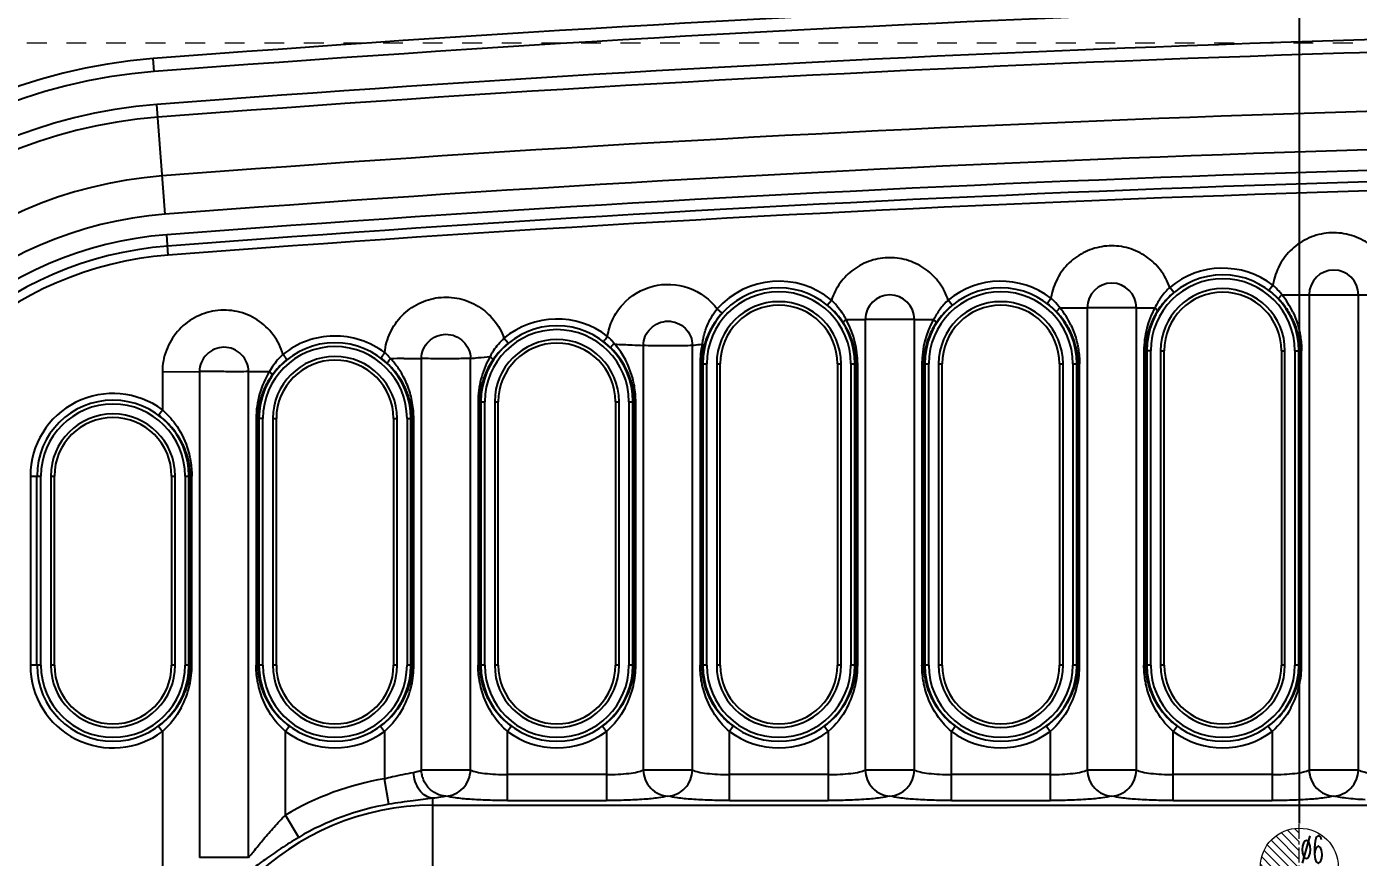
# Model space of a CAD drawing. Header units: millimetres. Extents: x 699 to 6116, y -3115 to -1923.
# Drawn here: x 881.8 to 984.4, y -2330.8 to -2266.8 of the extents above; entities that cross this region are included whole.
import ezdxf
from ezdxf.enums import TextEntityAlignment as Align

# ---------------------------------------------------------------- set-up
doc = ezdxf.new("R2010")
doc.units = ezdxf.units.MM
doc.header["$LTSCALE"] = 16.335
doc.header["$PDMODE"] = 3
doc.header["$PDSIZE"] = 0.3125
doc.linetypes.add('CENTER', pattern=[0.6, 0.375, -0.075, 0.075, -0.075])
doc.linetypes.add('HIDDEN', pattern=[0.2, 0.1, -0.1])
doc.layers.get('0').update_dxf_attribs({"linetype": 'CONTINUOUS'})
doc.layers.get('Defpoints').update_dxf_attribs({"linetype": 'CONTINUOUS'})
doc.layers.add('cool', color=153, linetype='HIDDEN', lineweight=9)
doc.layers.add('epin', color=13, linetype='CONTINUOUS', lineweight=9)
doc.styles.get("Standard").update_dxf_attribs({"font": 'txt', "width": 0.8})
doc.styles.add('TXT05', font='txt.shx', dxfattribs={"width": 0.5, "bigfont": 'gbcbig.shx'})
doc.dimstyles.get("Standard").update_dxf_attribs({"dimtxt": 0.15625, "dimasz": 0.1875, "dimexe": 0.125, "dimexo": 0.0625, "dimtad": 0, "dimtih": 1, "dimtoh": 1, "dimdsep": 46, "dimtxsty": 'Standard', "dimcen": 0.09, "dimadec": 0, "dimazin": 0, "dimtp": 0.01, "dimtm": 0.01, "dimtfac": 1, "dimtofl": 0, "dimtmove": 0, "dimatfit": 3, "dimfxl": 0, "dimtolj": 1, "dimarcsym": 0})

# ---------------------------------------------------------------- blocks, each defined once
blk = doc.blocks.new('epin_ejp_6')
at = {"layer": 'epin'}
h = blk.add_hatch(dxfattribs=at)
h.set_pattern_fill('_ANSI31', color=123, scale=0.15, angle=90, style=0)
h.set_pattern_definition([(135, (-2387.40246, 110.88073), (-0.3367596, -0.3367596), [])])
h.paths.add_polyline_path([(0, 3, 0.4142136), (-3, 0), (0, 0)])
h.paths.add_polyline_path([(3, 0), (0, 0), (0, -3, 0.4142136)])
at = {"layer": 'epin', "color": 1, "linetype": 'CENTER', "ltscale": 0.186593}
for p, q in [((0, -3.3), (0, 3.3)), ((-3.3, 0), (3.3, 0))]:
    blk.add_line(p, q, dxfattribs=at)
at = {"layer": 'epin'}
blk.add_circle((0, 0), 3, dxfattribs=at)
at = {"layer": 'epin', "color": 6, "style": 'TXT05', "width": 0.5}
blk.add_text('%%c6', height=2.1, dxfattribs=at).set_placement((0.995, 1.35), align=Align.MIDDLE)
blk = doc.blocks.new('*D754')
at = {"color": 4, "lineweight": -2}
blk.add_line((979.85, -2328.18), (979.85, -2174.81), dxfattribs=at)
at = {"layer": 'Defpoints', "color": 0}
for p in [(979.85, -2174.81), (979.85, -2328.24), (1045.85, -2423.04)]:
    blk.add_point(p, dxfattribs=at)
at = {"color": 6, "insert": (979.85, -2160.14), "char_height": 10, "attachment_point": 5, "rotation": 90}
blk.add_mtext('\\A1;66.00', dxfattribs=at)
blk = doc.blocks.new('*D755')
at = {"color": 4, "lineweight": -2}
blk.add_line((976.48, -2331.54), (755.48, -2331.54), dxfattribs=at)
at = {"layer": 'Defpoints', "color": 0}
for p in [(755.48, -2331.54), (976.55, -2331.54), (1045.85, -2423.04)]:
    blk.add_point(p, dxfattribs=at)
at = {"color": 6, "insert": (741.48, -2331.54), "char_height": 10, "attachment_point": 5}
blk.add_mtext('\\A1;91.50', dxfattribs=at)

msp = doc.modelspace()

# ---------------------------------------------------------------- linework, layer by layer
at = {"color": 7, "linetype": 'Continuous'}
for p, q in [((891.657, -2270.254), (891.58, -2269.253)), ((892.502, -2281.245), (891.852, -2272.789)), ((892.744, -2284.395), (892.624, -2282.824)), ((970.193, -2287.264), (969.872, -2286.879)), ((977.51, -2287.101), (977.815, -2286.703)), ((943.495, -2288.243), (943.815, -2287.856)), ((953.124, -2288.25), (952.805, -2287.863)), ((960.417, -2288.107), (960.722, -2287.708)), ((978.511, -2287.439), (986.121, -2287.439)), ((980.605, -2287.439), (980.605, -2324.067)), ((984.396, -2324.067), (984.396, -2287.439)), ((935.389, -2288.868), (935.015, -2288.534)), ((961.417, -2288.445), (963.512, -2288.445)), ((963.512, -2288.445), (963.512, -2324.067)), ((967.303, -2324.067), (967.303, -2288.445)), ((967.303, -2288.445), (968.725, -2288.445)), ((944.94, -2289.35), (946.418, -2289.35)), ((946.418, -2289.35), (946.418, -2324.067)), ((950.209, -2324.067), (950.209, -2289.35)), ((950.209, -2289.35), (951.687, -2289.35)), ((918.914, -2291.184), (918.593, -2290.799)), ((929.324, -2291.355), (929.324, -2324.067)), ((933.116, -2324.067), (933.116, -2291.353)), ((967.883, -2291.763), (967.883, -2315.995)), ((968.403, -2291.763), (967.883, -2291.763)), ((968.007, -2315.995), (968.007, -2291.763)), ((968.102, -2291.763), (968.102, -2315.995)), ((968.403, -2315.995), (968.403, -2291.763)), ((969.164, -2291.763), (969.164, -2315.995)), ((969.164, -2291.763), (969.44, -2291.763)), ((969.44, -2315.995), (969.44, -2291.763)), ((978.468, -2291.763), (978.468, -2315.995)), ((978.468, -2291.763), (978.743, -2291.763)), ((978.743, -2315.995), (978.743, -2291.763)), ((979.504, -2291.763), (979.504, -2315.995)), ((979.504, -2291.763), (979.805, -2291.763)), ((979.805, -2315.995), (979.805, -2291.763)), ((979.901, -2291.763), (979.901, -2315.995)), ((979.901, -2291.763), (980.025, -2291.763)), ((980.025, -2315.995), (980.025, -2291.763)), ((910.881, -2292.366), (912.231, -2292.363)), ((912.231, -2292.363), (912.231, -2324.067)), ((916.023, -2324.067), (916.023, -2292.36)), ((933.696, -2292.768), (933.696, -2315.995)), ((933.696, -2292.768), (934.216, -2292.768)), ((933.82, -2315.995), (933.82, -2292.768)), ((933.915, -2292.768), (933.915, -2315.995)), ((934.216, -2315.995), (934.216, -2292.768)), ((934.977, -2292.768), (934.977, -2315.995)), ((934.977, -2292.768), (935.253, -2292.768)), ((935.253, -2315.995), (935.253, -2292.768)), ((944.281, -2292.768), (944.281, -2315.995)), ((944.281, -2292.768), (944.556, -2292.768)), ((944.556, -2315.995), (944.556, -2292.768)), ((945.317, -2292.768), (945.317, -2315.995)), ((945.317, -2292.768), (945.838, -2292.768)), ((945.618, -2315.995), (945.618, -2292.768)), ((945.714, -2292.768), (945.714, -2315.995)), ((945.838, -2315.995), (945.838, -2292.768)), ((950.789, -2292.768), (950.789, -2315.995)), ((950.789, -2292.768), (951.31, -2292.768)), ((950.913, -2315.995), (950.913, -2292.768)), ((951.009, -2292.768), (951.009, -2315.995)), ((951.31, -2315.995), (951.31, -2292.768)), ((952.071, -2292.768), (952.071, -2315.995)), ((952.071, -2292.768), (952.347, -2292.768)), ((952.347, -2315.995), (952.347, -2292.768)), ((961.374, -2292.768), (961.374, -2315.995)), ((961.374, -2292.768), (961.65, -2292.768)), ((961.65, -2315.995), (961.65, -2292.768)), ((962.411, -2292.768), (962.411, -2315.995)), ((962.411, -2292.768), (962.712, -2292.768)), ((962.712, -2315.995), (962.712, -2292.768)), ((962.807, -2292.768), (962.807, -2315.995)), ((962.807, -2292.768), (962.932, -2292.768)), ((962.932, -2315.995), (962.932, -2292.768)), ((892.296, -2293.374), (895.137, -2293.367)), ((892.296, -2293.375), (892.296, -2296.317)), ((895.137, -2293.367), (895.137, -2330.796)), ((898.929, -2330.796), (898.929, -2293.361)), ((898.929, -2293.361), (900.53, -2293.364)), ((891.996, -2296.718), (892.296, -2296.317)), ((916.602, -2295.684), (916.602, -2315.995)), ((916.602, -2295.684), (916.726, -2295.684)), ((916.726, -2315.995), (916.726, -2295.684)), ((916.822, -2295.684), (916.822, -2315.995)), ((916.822, -2295.684), (917.123, -2295.684)), ((917.123, -2315.995), (917.123, -2295.684)), ((917.884, -2295.684), (917.884, -2315.995)), ((917.884, -2295.684), (918.16, -2295.684)), ((918.16, -2315.995), (918.16, -2295.684)), ((927.187, -2295.684), (927.187, -2315.995)), ((927.187, -2295.684), (927.463, -2295.684)), ((927.463, -2315.995), (927.463, -2295.684)), ((928.224, -2295.684), (928.224, -2315.995)), ((928.224, -2295.684), (928.745, -2295.684)), ((928.525, -2315.995), (928.525, -2295.684)), ((928.62, -2295.684), (928.62, -2315.995)), ((928.745, -2315.995), (928.745, -2295.684)), ((899.509, -2296.991), (899.509, -2315.995)), ((900.029, -2296.991), (899.509, -2296.991)), ((899.633, -2315.995), (899.633, -2296.991)), ((899.728, -2296.991), (899.728, -2315.995)), ((900.029, -2315.995), (900.029, -2296.991)), ((900.79, -2296.991), (900.79, -2315.995)), ((900.79, -2296.991), (901.066, -2296.991)), ((901.066, -2315.995), (901.066, -2296.991)), ((910.094, -2296.991), (910.094, -2315.995)), ((910.094, -2296.991), (910.369, -2296.991)), ((910.369, -2315.995), (910.369, -2296.991)), ((911.13, -2296.991), (911.13, -2315.995)), ((911.13, -2296.991), (911.431, -2296.991)), ((911.431, -2315.995), (911.431, -2296.991)), ((911.527, -2296.991), (911.527, -2315.995)), ((911.527, -2296.991), (911.651, -2296.991)), ((911.651, -2315.995), (911.651, -2296.991)), ((882.121, -2301.416), (882.121, -2315.995)), ((882.121, -2301.416), (882.936, -2301.416)), ((882.623, -2315.995), (882.623, -2301.416)), ((882.936, -2315.995), (882.936, -2301.416)), ((883.697, -2301.416), (883.697, -2315.995)), ((883.697, -2301.416), (883.973, -2301.416)), ((883.973, -2315.995), (883.973, -2301.416)), ((893, -2301.416), (893, -2315.995)), ((893, -2301.416), (893.276, -2301.416)), ((893.276, -2315.995), (893.276, -2301.416)), ((894.037, -2301.416), (894.037, -2315.995)), ((894.037, -2301.416), (894.338, -2301.416)), ((894.338, -2315.995), (894.338, -2301.416)), ((894.433, -2301.416), (894.433, -2315.995)), ((894.433, -2301.416), (894.558, -2301.416)), ((894.558, -2315.995), (894.558, -2301.416)), ((882.936, -2315.995), (882.121, -2315.995)), ((883.973, -2315.995), (883.697, -2315.995)), ((893.276, -2315.995), (893, -2315.995)), ((894.338, -2315.995), (894.037, -2315.995)), ((894.433, -2315.995), (894.558, -2315.995)), ((899.633, -2315.995), (899.509, -2315.995)), ((900.029, -2315.995), (899.728, -2315.995)), ((901.066, -2315.995), (900.79, -2315.995)), ((910.369, -2315.995), (910.094, -2315.995)), ((911.431, -2315.995), (911.13, -2315.995)), ((911.527, -2315.995), (911.651, -2315.995)), ((916.726, -2315.995), (916.602, -2315.995)), ((917.123, -2315.995), (916.822, -2315.995)), ((918.16, -2315.995), (917.884, -2315.995)), ((927.463, -2315.995), (927.187, -2315.995)), ((928.525, -2315.995), (928.224, -2315.995)), ((928.62, -2315.995), (928.745, -2315.995)), ((933.82, -2315.995), (933.696, -2315.995)), ((934.216, -2315.995), (933.915, -2315.995)), ((935.253, -2315.995), (934.977, -2315.995)), ((944.556, -2315.995), (944.281, -2315.995)), ((945.618, -2315.995), (945.317, -2315.995)), ((945.714, -2315.995), (945.838, -2315.995)), ((950.913, -2315.995), (950.789, -2315.995)), ((951.31, -2315.995), (951.009, -2315.995)), ((952.347, -2315.995), (952.071, -2315.995)), ((961.65, -2315.995), (961.374, -2315.995)), ((962.712, -2315.995), (962.411, -2315.995)), ((962.807, -2315.995), (962.932, -2315.995)), ((968.007, -2315.995), (967.883, -2315.995)), ((968.403, -2315.995), (968.102, -2315.995)), ((969.44, -2315.995), (969.164, -2315.995)), ((978.743, -2315.995), (978.468, -2315.995)), ((979.805, -2315.995), (979.504, -2315.995)), ((979.901, -2315.995), (980.025, -2315.995)), ((891.995, -2320.693), (892.296, -2321.095)), ((902.071, -2320.693), (901.771, -2321.095)), ((909.089, -2320.693), (909.389, -2321.095)), ((919.164, -2320.693), (918.864, -2321.095)), ((926.182, -2320.693), (926.483, -2321.095)), ((936.258, -2320.693), (935.958, -2321.095)), ((943.275, -2320.694), (943.575, -2321.096)), ((953.052, -2321.096), (953.352, -2320.694)), ((960.368, -2320.694), (960.668, -2321.096)), ((970.146, -2321.096), (970.446, -2320.694)), ((977.462, -2320.694), (977.762, -2321.096)), ((892.295, -2321.095), (892.295, -2338.847)), ((901.771, -2327.532), (901.771, -2321.095)), ((909.389, -2321.095), (909.389, -2324.734)), ((918.864, -2326.419), (918.864, -2321.095)), ((926.483, -2321.095), (926.483, -2326.419)), ((935.958, -2326.419), (935.958, -2321.095)), ((943.575, -2321.096), (943.575, -2326.419)), ((953.052, -2326.419), (953.052, -2321.096)), ((960.668, -2321.096), (960.668, -2326.419)), ((970.146, -2326.419), (970.146, -2321.096)), ((977.762, -2321.096), (977.762, -2326.419)), ((909.725, -2326.706), (909.389, -2324.734)), ((916.023, -2324.067), (912.231, -2324.067)), ((926.483, -2324.419), (918.864, -2324.419)), ((933.116, -2324.067), (929.324, -2324.067)), ((943.575, -2324.419), (935.958, -2324.419)), ((950.209, -2324.067), (946.418, -2324.067)), ((960.668, -2324.419), (953.052, -2324.419)), ((967.303, -2324.067), (963.512, -2324.067)), ((977.762, -2324.419), (970.146, -2324.419)), ((984.396, -2324.067), (980.605, -2324.067)), ((913.121, -2336.917), (913.121, -2326.244)), ((913.121, -2326.781), (987.187, -2326.781)), ((918.864, -2326.419), (926.483, -2326.419)), ((935.957, -2326.419), (943.575, -2326.419)), ((953.052, -2326.419), (960.668, -2326.419)), ((970.146, -2326.419), (977.762, -2326.419)), ((902.791, -2329.252), (901.771, -2327.532)), ((898.929, -2330.796), (895.137, -2330.796))]:
    msp.add_line(p, q, dxfattribs=at)
for centre, radius, start, end in [((1045.847, -4276.218), 2012.885, 85.604565, 94.395435), ((1045.847, -4276.218), 2011.88, 85.604565, 94.395435), ((1045.847, -4276.218), 2009.339, 85.604565, 94.395435), ((1045.847, -4276.218), 2008.352, 85.604565, 94.395435), ((894.807, -2311.234), 42.105, 94.39543, 169.27271), ((894.807, -2311.234), 41.1, 94.39543, 169.27271), ((1045.847, -4276.218), 2003.819, 85.604565, 94.395435), ((894.807, -2311.234), 38.559, 94.39543, 169.27271), ((894.807, -2311.234), 37.572, 94.39543, 169.27271), ((1045.847, -4276.218), 2000.858, 85.604565, 94.395435), ((1045.847, -4276.218), 1999.273, 85.604565, 94.395435), ((1045.847, -4276.218), 1998.398, 85.604565, 94.395435), ((894.807, -2311.234), 33.039, 94.39543, 169.27271), ((1045.847, -4276.218), 1997.698, 85.604565, 94.395435), ((894.807, -2311.234), 30.078, 94.39543, 169.27271), ((894.807, -2311.234), 28.493, 94.39543, 169.27271), ((894.807, -2311.234), 27.618, 94.39543, 169.27271), ((894.807, -2311.234), 26.918, 94.39543, 169.27271), ((973.954, -2291.763), 5.852, 0, 180), ((973.954, -2291.763), 6.365, 52.65336, 129.88729), ((982.501, -2287.439), 1.896, 0.00015, 179.99985), ((939.767, -2292.768), 5.852, 0, 180), ((939.767, -2292.768), 6.365, 50.51355, 138.29914), ((956.86, -2292.768), 5.852, 0, 180), ((956.86, -2292.768), 6.365, 52.65456, 129.58078), ((965.407, -2288.445), 1.896, 0.00191, 179.99775), ((973.954, -2291.763), 5.551, 0, 180), ((973.954, -2291.763), 4.79, 0, 180), ((973.564, -2292.273), 6.506, 49.75754, 52.65624), ((982.648, -2287.439), 4.889, 165.94135, 171.34309), ((974.305, -2290.705), 5.324, 41.47405, 48.74668), ((939.767, -2292.768), 5.551, 0, 180), ((939.767, -2292.768), 4.79, 0, 180), ((940.432, -2291.531), 4.995, 40.4003, 47.37321), ((948.314, -2289.35), 1.896, 0.00145, 179.99851), ((956.86, -2292.768), 5.551, 0, 180), ((956.86, -2292.768), 4.79, 0, 180), ((956.471, -2293.279), 6.506, 49.75864, 52.65764), ((965.534, -2288.441), 4.868, 165.91163, 171.34708), ((957.211, -2291.711), 5.324, 41.47473, 48.74816), ((973.954, -2291.763), 4.514, 0, 180), ((973.7, -2292.116), 6.297, 43.51858, 49.77764), ((973.976, -2291.002), 5.767, 38.15251, 41.51815), ((973.088, -2291.782), 6.947, 25.50771, 38.68476), ((939.767, -2292.768), 4.514, 0, 180), ((939.301, -2293.335), 6.597, 45.44582, 50.51464), ((939.458, -2293.175), 6.373, 39.69269, 45.45185), ((939.759, -2292.928), 5.984, 33.59208, 39.71379), ((938.972, -2292.495), 6.746, 27.78943, 31.35688), ((956.86, -2292.768), 4.514, 0, 180), ((956.607, -2293.121), 6.297, 43.51873, 49.77873), ((956.882, -2292.007), 5.767, 38.1525, 41.51883), ((955.995, -2292.788), 6.947, 25.50817, 38.68437), ((973.765, -2292.029), 6.193, 28.49061, 33.10559), ((922.673, -2295.684), 5.852, 0, 180), ((922.673, -2295.684), 5.551, 0, 180), ((922.673, -2295.684), 6.365, 52.17924, 129.87345), ((938.604, -2292.905), 7.266, 27.99914, 29.29684), ((957.734, -2292.766), 6.945, 150.53668, 180.02232), ((956.77, -2292.873), 5.871, 146.3353, 157.76464), ((956.672, -2293.034), 6.193, 28.4904, 33.1056), ((905.58, -2296.991), 5.852, 0, 180), ((922.673, -2295.684), 4.79, 0, 180), ((922.673, -2295.684), 4.514, 0, 180), ((922.287, -2296.191), 6.5, 49.92557, 52.15332), ((974.251, -2291.784), 5.65, 0.21904, 13.77885), ((905.58, -2296.991), 5.551, 0, 180), ((905.58, -2296.991), 4.79, 0, 180), ((931.662, -2308.938), 28.024, 142.56533, 143.06154), ((922.121, -2294.963), 5.35, 149.02186, 150.69361), ((922.827, -2295.961), 6.17, 140.13882, 145.59998), ((922.417, -2296.042), 6.303, 45.70228, 49.96088), ((940.512, -2292.762), 6.816, 167.20395, 180.05587), ((939.335, -2292.774), 5.515, 165.22328, 179.94319), ((957.157, -2292.79), 5.65, 0.21911, 13.77928), ((905.58, -2296.991), 4.514, 0, 180), ((905.359, -2297.299), 6.242, 51.13359, 53.25936), ((905.435, -2297.207), 6.123, 47.02235, 51.15119), ((912.128, -2573.093), 280.73, 90.25435, 90.4607), ((903.72, -2297.935), 8.293, 41.24677, 42.13166), ((922.595, -2295.794), 5.884, 145.66703, 157.21626), ((905.572, -2297.148), 5.982, 23.18762, 34.92616), ((888.486, -2301.416), 6.365, 53.23356, 180), ((888.486, -2301.416), 5.852, 0, 180), ((888.486, -2301.416), 5.551, 0, 180), ((905.876, -2297.011), 5.651, 0.19968, 12.01411), ((888.486, -2301.416), 4.79, 0, 180), ((888.486, -2301.416), 4.514, 0, 180), ((888.245, -2301.751), 6.277, 42.46312, 53.30028), ((888.803, -2301.432), 5.63, 0.16962, 11.27055), ((888.486, -2315.995), 6.365, 180, 306.75754), ((888.486, -2315.995), 5.852, 180, 0), ((888.486, -2315.995), 5.551, 180, 360), ((888.486, -2315.995), 4.79, 180, 360), ((888.486, -2315.995), 4.514, 180, 0), ((888.87, -2315.981), 5.564, 345.91263, 353.29534), ((887.569, -2315.991), 6.989, 347.03001, 359.96413), ((888.976, -2315.995), 5.457, 353.30999, 359.99253), ((905.263, -2315.979), 5.63, 180.16971, 191.27272), ((905.58, -2315.995), 5.852, 180, 0), ((905.58, -2315.995), 5.551, 180, 360), ((905.58, -2315.995), 4.79, 180, 360), ((905.58, -2315.995), 4.514, 180, 0), ((905.964, -2315.981), 5.564, 345.91347, 353.29573), ((904.662, -2315.991), 6.989, 347.03115, 359.96414), ((906.069, -2315.995), 5.457, 353.31038, 359.99253), ((922.356, -2315.979), 5.63, 180.16964, 191.27115), ((922.673, -2315.995), 5.852, 180, 0), ((922.673, -2315.995), 5.551, 180, 360), ((922.673, -2315.995), 4.79, 180, 360), ((922.673, -2315.995), 4.514, 180, 0), ((923.056, -2315.981), 5.565, 345.91113, 353.29393), ((921.759, -2315.991), 6.985, 347.00936, 359.96796), ((923.165, -2315.995), 5.455, 353.30741, 359.99399), ((939.45, -2315.979), 5.63, 180.17055, 191.28234), ((939.767, -2315.995), 5.852, 180, 0), ((939.767, -2315.995), 5.551, 180, 360), ((939.767, -2315.995), 4.79, 180, 360), ((939.767, -2315.995), 4.514, 180, 0), ((940.15, -2315.981), 5.565, 345.90603, 353.29158), ((938.853, -2315.991), 6.985, 347.0025, 359.9679), ((940.259, -2315.995), 5.455, 353.30508, 359.99397), ((956.544, -2315.979), 5.631, 180.17075, 191.28696), ((956.86, -2315.995), 5.852, 180, 0), ((956.86, -2315.995), 5.551, 180, 360), ((956.86, -2315.995), 4.79, 180, 360), ((956.86, -2315.995), 4.514, 180, 0), ((957.243, -2315.981), 5.565, 345.90603, 353.29158), ((955.946, -2315.991), 6.985, 347.0025, 359.96792), ((957.352, -2315.995), 5.455, 353.30508, 359.99397), ((973.638, -2315.979), 5.631, 180.17075, 191.28696), ((973.954, -2315.995), 5.852, 180, 0), ((973.954, -2315.995), 5.551, 180, 360), ((973.954, -2315.995), 4.79, 180, 360), ((973.954, -2315.995), 4.514, 180, 0), ((974.337, -2315.981), 5.565, 345.90603, 353.29158), ((973.04, -2315.991), 6.985, 347.0025, 359.96792), ((974.446, -2315.995), 5.455, 353.30508, 359.99397), ((887.692, -2316.028), 6.86, 331.73848, 347.1014), ((888.708, -2315.939), 5.732, 337.8869, 345.89826), ((904.786, -2316.028), 6.86, 331.74058, 347.10253), ((905.801, -2315.939), 5.732, 337.88827, 345.8991), ((921.879, -2316.028), 6.86, 331.72214, 347.08314), ((922.895, -2315.939), 5.731, 337.88359, 345.89635), ((938.973, -2316.028), 6.86, 331.70951, 347.07638), ((939.988, -2315.939), 5.732, 337.87532, 345.89125), ((956.066, -2316.028), 6.86, 331.70951, 347.07638), ((957.082, -2315.939), 5.732, 337.87532, 345.89125), ((973.16, -2316.028), 6.86, 331.70951, 347.07638), ((974.175, -2315.939), 5.732, 337.87532, 345.89125), ((888.382, -2315.777), 6.097, 320.64928, 329.15052), ((888.53, -2315.866), 5.924, 329.15658, 337.88032), ((905.476, -2315.777), 6.097, 320.65138, 329.15237), ((905.623, -2315.866), 5.924, 329.15842, 337.88169), ((922.569, -2315.777), 6.097, 320.6481, 329.14776), ((922.717, -2315.866), 5.924, 329.15389, 337.87719), ((939.662, -2315.776), 6.097, 320.63545, 329.13661), ((939.81, -2315.865), 5.924, 329.14275, 337.86892), ((956.756, -2315.776), 6.097, 320.63545, 329.13661), ((956.904, -2315.865), 5.924, 329.14275, 337.86892), ((973.849, -2315.776), 6.097, 320.63545, 329.13661), ((973.997, -2315.865), 5.924, 329.14275, 337.86892), ((888.253, -2315.669), 6.265, 306.68438, 320.6371), ((905.822, -2315.66), 6.277, 222.46878, 233.30676), ((905.346, -2315.669), 6.265, 306.68666, 320.6392), ((922.915, -2315.66), 6.277, 222.46478, 233.30216), ((922.44, -2315.669), 6.265, 306.68536, 320.63598), ((940.007, -2315.661), 6.275, 222.44248, 233.30654), ((939.533, -2315.669), 6.265, 306.67154, 320.62332), ((957.101, -2315.661), 6.275, 222.45432, 233.32018), ((956.627, -2315.669), 6.265, 306.67154, 320.62332), ((974.194, -2315.661), 6.275, 222.45432, 233.32018), ((973.72, -2315.669), 6.265, 306.67154, 320.62332), ((905.58, -2315.995), 6.365, 233.24285, 306.76074), ((922.673, -2315.995), 6.365, 233.23773, 306.75954), ((939.767, -2315.995), 6.365, 233.24026, 306.74596), ((956.86, -2315.995), 6.365, 233.25404, 306.74596), ((973.954, -2315.995), 6.365, 233.25404, 306.74596), ((913.121, -2346.663), 22.244, 99.65829, 120.68052), ((913.121, -2346.663), 19.882, 90, 180), ((913.121, -2346.663), 20.244, 99.65766, 120.68091)]:
    msp.add_arc(centre, radius, start, end, dxfattribs=at)
for points, knots in [([(987.087, -2286.277), (986.96, -2285.772), (986.539, -2284.796), (985.473, -2283.615), (984.075, -2282.852), (982.507, -2282.582), (980.936, -2282.842), (979.534, -2283.597), (978.461, -2284.772), (978.037, -2285.747), (977.906, -2286.251)], [0, 0, 0, 0, 0.124985, 0.2499853, 0.3749832, 0.499975, 0.6249745, 0.749976, 0.8749967, 1, 1, 1, 1]), ([(969.872, -2286.879), (969.706, -2286.404), (969.224, -2285.498), (968.113, -2284.438), (966.723, -2283.785), (965.198, -2283.6), (963.693, -2283.91), (962.361, -2284.675), (961.344, -2285.826), (960.939, -2286.768), (960.812, -2287.256)], [0, 0, 0, 0, 0.1249892, 0.2499876, 0.3749843, 0.4999781, 0.6249777, 0.7499793, 0.8749974, 1, 1, 1, 1]), ([(952.805, -2287.863), (952.651, -2287.394), (952.197, -2286.498), (951.137, -2285.432), (949.797, -2284.746), (948.312, -2284.509), (946.826, -2284.744), (945.486, -2285.427), (944.424, -2286.492), (943.969, -2287.388), (943.814, -2287.856)], [0, 0, 0, 0, 0.1249892, 0.2499929, 0.3749961, 0.4999961, 0.6249967, 0.7500009, 0.8750075, 1, 1, 1, 1]), ([(926.576, -2290.656), (926.635, -2290.2), (926.921, -2289.307), (927.932, -2287.758), (930.021, -2286.511), (932.899, -2286.653), (934.472, -2287.803), (935.015, -2288.534)], [0, 0, 0, 0, 0.1259791, 0.251988, 0.5011846, 0.7505618, 1, 1, 1, 1]), ([(969.872, -2286.879), (969.632, -2287.103), (969.2, -2287.595), (968.87, -2288.158), (968.725, -2288.445)], [0, 0, 0, 0, 0.5051986, 1, 1, 1, 1]), ([(909.41, -2291.904), (909.465, -2291.375), (909.754, -2290.329), (910.677, -2288.995), (911.991, -2288.041), (913.548, -2287.575), (915.17, -2287.656), (916.681, -2288.265), (917.878, -2289.352), (918.437, -2290.291), (918.593, -2290.799)], [0, 0, 0, 0, 0.1249526, 0.2498695, 0.374837, 0.4998365, 0.6248648, 0.7499843, 0.8749769, 1, 1, 1, 1]), ([(952.805, -2287.863), (952.684, -2287.964), (952.468, -2288.195), (952.173, -2288.56), (951.911, -2288.945), (951.761, -2289.214), (951.687, -2289.35)], [0, 0, 0, 0, 0.2538065, 0.5051673, 0.7529684, 1, 1, 1, 1]), ([(970.193, -2287.264), (970.066, -2287.371), (969.588, -2287.801), (969.173, -2288.303), (968.917, -2288.705)], [0, 0, 0, 0, 0.2585065, 1, 1, 1, 1]), ([(978.267, -2287.779), (978.261, -2287.764), (978.284, -2287.715), (978.33, -2287.641), (978.412, -2287.543), (978.476, -2287.474), (978.511, -2287.439)], [0, 0, 0, 0, 0.1136395, 0.3361375, 0.6501471, 1, 1, 1, 1]), ([(901.573, -2292.046), (901.424, -2291.505), (900.909, -2290.474), (899.657, -2289.299), (898.067, -2288.639), (896.347, -2288.581), (894.718, -2289.129), (893.378, -2290.209), (892.51, -2291.685), (892.285, -2292.815), (892.296, -2293.375)], [0, 0, 0, 0, 0.1250051, 0.2500257, 0.3751107, 0.5001793, 0.6252269, 0.7502691, 0.8751269, 1, 1, 1, 1]), ([(933.863, -2291.252), (933.891, -2291.13), (933.928, -2290.884), (934.009, -2290.524), (934.113, -2290.176), (934.276, -2289.713), (934.554, -2289.147), (934.849, -2288.732), (935.015, -2288.534)], [0, 0, 0, 0, 0.1261754, 0.248876, 0.3699842, 0.4914077, 0.7407066, 1, 1, 1, 1]), ([(935.389, -2288.868), (935.239, -2289.034), (935.053, -2289.267), (934.883, -2289.51), (934.841, -2289.571)], [0, 0, 0, 0, 0.7533709, 1, 1, 1, 1]), ([(944.236, -2288.294), (944.373, -2288.455), (944.543, -2288.684), (944.695, -2288.923), (944.733, -2288.984)], [0, 0, 0, 0, 0.7472101, 1, 1, 1, 1]), ([(953.124, -2288.25), (953.001, -2288.351), (952.54, -2288.761), (952.137, -2289.236), (951.884, -2289.618)], [0, 0, 0, 0, 0.2579733, 1, 1, 1, 1]), ([(961.173, -2288.785), (961.168, -2288.77), (961.19, -2288.72), (961.237, -2288.646), (961.319, -2288.548), (961.382, -2288.48), (961.417, -2288.445)], [0, 0, 0, 0, 0.1136396, 0.3361382, 0.6501478, 1, 1, 1, 1]), ([(965.407, -2288.445), (965.02, -2288.447), (964.388, -2288.449), (963.757, -2288.449), (963.512, -2288.445)], [0, 0, 0, 0, 0.6122526, 1, 1, 1, 1]), ([(967.303, -2288.445), (967.058, -2288.449), (966.426, -2288.448), (965.794, -2288.447), (965.407, -2288.445)], [0, 0, 0, 0, 0.3877473, 1, 1, 1, 1]), ([(968.725, -2288.445), (968.453, -2288.944), (968.029, -2290.027), (967.883, -2291.181), (967.883, -2291.763)], [0, 0, 0, 0, 0.494383, 1, 1, 1, 1]), ([(968.917, -2288.705), (968.631, -2289.153), (968.171, -2290.14), (968.007, -2291.22), (968.007, -2291.763)], [0, 0, 0, 0, 0.4946015, 1, 1, 1, 1]), ([(968.917, -2288.705), (968.922, -2288.69), (968.909, -2288.648), (968.85, -2288.557), (968.78, -2288.489), (968.725, -2288.445)], [0, 0, 0, 0, 0.1406466, 0.363045, 1, 1, 1, 1]), ([(979.738, -2290.439), (979.709, -2290.319), (979.577, -2289.848), (979.382, -2289.395), (979.208, -2289.074)], [0, 0, 0, 0, 0.2526907, 1, 1, 1, 1]), ([(979.358, -2288.79), (979.525, -2289.139), (979.708, -2289.626), (979.832, -2290.128), (979.859, -2290.256)], [0, 0, 0, 0, 0.7481377, 1, 1, 1, 1]), ([(929.332, -2291.355), (929.331, -2291.111), (929.433, -2290.617), (929.862, -2290.002), (930.484, -2289.583), (931.222, -2289.433), (931.96, -2289.581), (932.587, -2289.996), (933.01, -2290.616), (933.11, -2291.109), (933.108, -2291.353)], [0, 0, 0, 0, 0.1247616, 0.2497382, 0.3748307, 0.4999467, 0.6250779, 0.7502315, 0.8751885, 1, 1, 1, 1]), ([(934.841, -2289.571), (934.746, -2289.713), (934.396, -2290.276), (934.131, -2290.893), (934.002, -2291.367)], [0, 0, 0, 0, 0.2587817, 1, 1, 1, 1]), ([(944.744, -2289.618), (944.738, -2289.602), (944.752, -2289.558), (944.814, -2289.465), (944.885, -2289.395), (944.94, -2289.35)], [0, 0, 0, 0, 0.1445302, 0.3727613, 1, 1, 1, 1]), ([(945.714, -2292.768), (945.713, -2292.204), (945.537, -2291.088), (945.047, -2290.073), (944.744, -2289.618)], [0, 0, 0, 0, 0.5077549, 1, 1, 1, 1]), ([(945.838, -2292.768), (945.836, -2292.195), (945.699, -2291.057), (945.282, -2289.989), (945.019, -2289.494)], [0, 0, 0, 0, 0.5056817, 1, 1, 1, 1]), ([(948.314, -2289.35), (947.927, -2289.352), (947.295, -2289.354), (946.663, -2289.354), (946.418, -2289.35)], [0, 0, 0, 0, 0.6122526, 1, 1, 1, 1]), ([(950.209, -2289.35), (949.964, -2289.354), (949.332, -2289.353), (948.7, -2289.352), (948.314, -2289.35)], [0, 0, 0, 0, 0.3877473, 1, 1, 1, 1]), ([(951.884, -2289.618), (951.888, -2289.604), (951.876, -2289.562), (951.817, -2289.467), (951.744, -2289.397), (951.687, -2289.35)], [0, 0, 0, 0, 0.1328713, 0.349751, 1, 1, 1, 1]), ([(962.645, -2291.444), (962.615, -2291.324), (962.484, -2290.853), (962.289, -2290.401), (962.115, -2290.08)], [0, 0, 0, 0, 0.2526906, 1, 1, 1, 1]), ([(962.265, -2289.796), (962.431, -2290.145), (962.615, -2290.632), (962.738, -2291.134), (962.766, -2291.261)], [0, 0, 0, 0, 0.7481379, 1, 1, 1, 1]), ([(909.41, -2291.904), (908.848, -2291.486), (907.581, -2290.822), (905.465, -2290.512), (903.361, -2290.898), (902.119, -2291.608), (901.573, -2292.046)], [0, 0, 0, 0, 0.2500135, 0.5000004, 0.749987, 1, 1, 1, 1]), ([(912.239, -2292.363), (912.223, -2291.885), (912.569, -2291.132), (913.388, -2290.593), (914.127, -2290.44), (914.865, -2290.587), (915.491, -2291.003), (915.917, -2291.621), (916.019, -2292.116), (916.014, -2292.36)], [0, 0, 0, 0, 0.2458476, 0.3716063, 0.4973515, 0.623133, 0.7489487, 0.8746013, 1, 1, 1, 1]), ([(918.914, -2291.184), (918.838, -2291.247), (918.546, -2291.502), (918.277, -2291.784), (918.091, -2292.007)], [0, 0, 0, 0, 0.2532125, 1, 1, 1, 1]), ([(926.271, -2291.054), (926.279, -2291.04), (926.313, -2290.999), (926.411, -2290.864), (926.506, -2290.746), (926.577, -2290.657)], [0, 0, 0, 0, 0.095367, 0.3162856, 1, 1, 1, 1]), ([(927.129, -2291.25), (927.077, -2291.184), (926.977, -2291.049), (926.862, -2290.927), (926.802, -2290.868)], [0, 0, 0, 0, 0.4997986, 1, 1, 1, 1]), ([(951.336, -2290.651), (951.268, -2290.815), (951.024, -2291.495), (950.914, -2292.223), (950.913, -2292.768)], [0, 0, 0, 0, 0.2454509, 1, 1, 1, 1]), ([(979.859, -2290.256), (979.886, -2290.378), (979.978, -2290.876), (980.018, -2291.382), (980.025, -2291.763)], [0, 0, 0, 0, 0.2480767, 1, 1, 1, 1]), ([(898.926, -2293.361), (898.923, -2293.117), (898.826, -2292.623), (898.398, -2292.005), (897.774, -2291.586), (897.034, -2291.438), (896.296, -2291.593), (895.674, -2292.014), (895.244, -2292.629), (895.142, -2293.123), (895.14, -2293.367)], [0, 0, 0, 0, 0.1247617, 0.2497414, 0.3748702, 0.5000535, 0.6252469, 0.750338, 0.875296, 1, 1, 1, 1]), ([(901.573, -2292.046), (901.468, -2292.142), (901.069, -2292.538), (900.738, -2293), (900.53, -2293.364)], [0, 0, 0, 0, 0.2535919, 1, 1, 1, 1]), ([(901.888, -2292.436), (901.878, -2292.424), (901.772, -2292.294), (901.667, -2292.164), (901.573, -2292.046)], [0, 0, 0, 0, 0.0953396, 1, 1, 1, 1]), ([(909.107, -2292.308), (909.121, -2292.285), (909.176, -2292.217), (909.226, -2292.146), (909.263, -2292.097)], [0, 0, 0, 0, 0.3008369, 1, 1, 1, 1]), ([(916.023, -2292.36), (916.217, -2292.323), (916.723, -2292.284), (917.226, -2292.237), (917.533, -2292.209)], [0, 0, 0, 0, 0.3907206, 1, 1, 1, 1]), ([(917.533, -2292.209), (917.575, -2292.123), (917.663, -2291.952), (917.874, -2291.628), (918.044, -2291.393), (918.169, -2291.245)], [0, 0, 0, 0, 0.2487091, 0.4971514, 1, 1, 1, 1]), ([(917.533, -2292.209), (917.593, -2292.253), (917.67, -2292.322), (917.729, -2292.419), (917.741, -2292.461), (917.736, -2292.475)], [0, 0, 0, 0, 0.6513604, 0.8681519, 1, 1, 1, 1]), ([(927.129, -2291.25), (927.077, -2291.264), (926.986, -2291.3), (926.875, -2291.385), (926.845, -2291.471), (926.816, -2291.516), (926.819, -2291.531)], [0, 0, 0, 0, 0.3645437, 0.6717201, 0.8957269, 1, 1, 1, 1]), ([(928.62, -2295.684), (928.619, -2295.289), (928.535, -2294.507), (928.047, -2293.035), (927.368, -2292.064), (926.819, -2291.531)], [0, 0, 0, 0, 0.2563942, 0.5042254, 1, 1, 1, 1]), ([(928.745, -2295.684), (928.736, -2295.277), (928.678, -2294.468), (928.358, -2293.301), (927.858, -2292.208), (927.387, -2291.557), (927.129, -2291.25)], [0, 0, 0, 0, 0.2541534, 0.5029162, 0.749782, 1, 1, 1, 1]), ([(927.129, -2291.25), (927.578, -2291.271), (928.31, -2291.303), (929.042, -2291.331), (929.324, -2291.355)], [0, 0, 0, 0, 0.6140968, 1, 1, 1, 1]), ([(933.116, -2291.353), (932.871, -2291.37), (932.239, -2291.378), (931.22, -2291.388), (930.201, -2291.379), (929.569, -2291.372), (929.324, -2291.355)], [0, 0, 0, 0, 0.1939041, 0.500011, 0.8061116, 1, 1, 1, 1]), ([(933.116, -2291.353), (933.161, -2291.344), (933.409, -2291.3), (933.66, -2291.274), (933.865, -2291.252)], [0, 0, 0, 0, 0.1820709, 1, 1, 1, 1]), ([(934.002, -2291.367), (934.002, -2291.346), (933.952, -2291.296), (933.901, -2291.269), (933.865, -2291.252)], [0, 0, 0, 0, 0.3533775, 1, 1, 1, 1]), ([(962.766, -2291.261), (962.792, -2291.384), (962.884, -2291.881), (962.925, -2292.388), (962.932, -2292.768)], [0, 0, 0, 0, 0.2480764, 1, 1, 1, 1]), ([(901.888, -2292.436), (901.777, -2292.526), (901.355, -2292.891), (900.98, -2293.311), (900.736, -2293.648)], [0, 0, 0, 0, 0.254943, 1, 1, 1, 1]), ([(909.608, -2292.728), (909.605, -2292.713), (909.635, -2292.667), (909.682, -2292.592), (909.768, -2292.487), (909.834, -2292.412), (909.872, -2292.372)], [0, 0, 0, 0, 0.1039965, 0.3214377, 0.6321505, 1, 1, 1, 1]), ([(910.476, -2293.723), (910.414, -2293.633), (910.152, -2293.279), (909.853, -2292.952), (909.609, -2292.727)], [0, 0, 0, 0, 0.2480174, 1, 1, 1, 1]), ([(910.692, -2293.467), (910.532, -2293.202), (910.291, -2292.863), (910.024, -2292.546), (909.956, -2292.468)], [0, 0, 0, 0, 0.7479971, 1, 1, 1, 1]), ([(916.023, -2292.36), (915.777, -2292.358), (915.146, -2292.373), (914.127, -2292.383), (913.108, -2292.374), (912.476, -2292.363), (912.231, -2292.363)], [0, 0, 0, 0, 0.1938693, 0.4999665, 0.8060882, 1, 1, 1, 1]), ([(917.455, -2292.344), (917.175, -2292.843), (916.759, -2293.938), (916.596, -2295.099), (916.602, -2295.684)], [0, 0, 0, 0, 0.4944815, 1, 1, 1, 1]), ([(897.033, -2293.369), (896.83, -2293.369), (896.198, -2293.369), (895.566, -2293.373), (895.137, -2293.367)], [0, 0, 0, 0, 0.3209873, 1, 1, 1, 1]), ([(898.929, -2293.361), (898.684, -2293.373), (898.052, -2293.385), (897.42, -2293.381), (897.033, -2293.369)], [0, 0, 0, 0, 0.387738, 1, 1, 1, 1]), ([(900.53, -2293.364), (900.206, -2293.901), (899.678, -2295.074), (899.517, -2296.351), (899.509, -2296.991)], [0, 0, 0, 0, 0.4947093, 1, 1, 1, 1]), ([(900.736, -2293.648), (900.742, -2293.633), (900.731, -2293.589), (900.667, -2293.489), (900.59, -2293.415), (900.53, -2293.364)], [0, 0, 0, 0, 0.1318263, 0.3460248, 1, 1, 1, 1]), ([(911.538, -2295.741), (911.467, -2295.34), (911.245, -2294.554), (910.9, -2293.814), (910.692, -2293.467)], [0, 0, 0, 0, 0.5016585, 1, 1, 1, 1]), ([(917.17, -2293.515), (917.099, -2293.683), (916.843, -2294.378), (916.726, -2295.125), (916.726, -2295.684)], [0, 0, 0, 0, 0.2453971, 1, 1, 1, 1]), ([(900.106, -2294.754), (900.031, -2294.926), (899.757, -2295.641), (899.634, -2296.414), (899.633, -2296.991)], [0, 0, 0, 0, 0.2451109, 1, 1, 1, 1]), ([(911.403, -2295.835), (911.384, -2295.744), (911.298, -2295.389), (911.178, -2295.043), (911.07, -2294.792)], [0, 0, 0, 0, 0.2532001, 1, 1, 1, 1]), ([(894.036, -2299.359), (893.969, -2299.191), (893.669, -2298.526), (893.245, -2297.918), (892.875, -2297.514)], [0, 0, 0, 0, 0.2482059, 1, 1, 1, 1]), ([(893.274, -2297.395), (893.669, -2297.946), (894.089, -2298.772), (894.333, -2299.648), (894.384, -2299.873)], [0, 0, 0, 0, 0.7465288, 1, 1, 1, 1]), ([(894.325, -2300.332), (894.308, -2300.248), (894.234, -2299.917), (894.129, -2299.594), (894.036, -2299.359)], [0, 0, 0, 0, 0.2530941, 1, 1, 1, 1]), ([(894.384, -2299.873), (894.412, -2299.997), (894.513, -2300.506), (894.557, -2301.025), (894.557, -2301.416)], [0, 0, 0, 0, 0.2465024, 1, 1, 1, 1]), ([(899.682, -2317.538), (899.654, -2317.414), (899.554, -2316.905), (899.509, -2316.386), (899.509, -2315.995)], [0, 0, 0, 0, 0.2465021, 1, 1, 1, 1]), ([(916.776, -2317.538), (916.747, -2317.414), (916.647, -2316.905), (916.602, -2316.386), (916.602, -2315.995)], [0, 0, 0, 0, 0.2465023, 1, 1, 1, 1]), ([(933.869, -2317.538), (933.841, -2317.414), (933.741, -2316.905), (933.696, -2316.386), (933.696, -2315.995)], [0, 0, 0, 0, 0.2465226, 1, 1, 1, 1]), ([(950.963, -2317.538), (950.934, -2317.414), (950.834, -2316.905), (950.789, -2316.386), (950.789, -2315.995)], [0, 0, 0, 0, 0.2465221, 1, 1, 1, 1]), ([(968.056, -2317.538), (968.028, -2317.414), (967.928, -2316.905), (967.883, -2316.386), (967.883, -2315.995)], [0, 0, 0, 0, 0.2465221, 1, 1, 1, 1]), ([(900.793, -2320.016), (900.397, -2319.465), (899.977, -2318.639), (899.733, -2317.763), (899.682, -2317.538)], [0, 0, 0, 0, 0.7465296, 1, 1, 1, 1]), ([(899.742, -2317.079), (899.758, -2317.163), (899.833, -2317.494), (899.937, -2317.817), (900.031, -2318.053)], [0, 0, 0, 0, 0.2530942, 1, 1, 1, 1]), ([(917.886, -2320.016), (917.491, -2319.465), (917.07, -2318.639), (916.826, -2317.763), (916.776, -2317.538)], [0, 0, 0, 0, 0.746529, 1, 1, 1, 1]), ([(916.835, -2317.079), (916.852, -2317.163), (916.926, -2317.494), (917.031, -2317.817), (917.124, -2318.052)], [0, 0, 0, 0, 0.2530941, 1, 1, 1, 1]), ([(934.978, -2320.014), (934.583, -2319.463), (934.163, -2318.637), (933.92, -2317.762), (933.869, -2317.538)], [0, 0, 0, 0, 0.7465342, 1, 1, 1, 1]), ([(933.929, -2317.08), (933.946, -2317.164), (934.02, -2317.495), (934.125, -2317.818), (934.218, -2318.053)], [0, 0, 0, 0, 0.2530932, 1, 1, 1, 1]), ([(952.072, -2320.014), (951.677, -2319.464), (951.257, -2318.638), (951.013, -2317.763), (950.963, -2317.538)], [0, 0, 0, 0, 0.7465359, 1, 1, 1, 1]), ([(951.022, -2317.081), (951.039, -2317.165), (951.113, -2317.495), (951.218, -2317.819), (951.312, -2318.054)], [0, 0, 0, 0, 0.2530935, 1, 1, 1, 1]), ([(969.165, -2320.014), (968.77, -2319.464), (968.351, -2318.638), (968.107, -2317.763), (968.056, -2317.538)], [0, 0, 0, 0, 0.7465359, 1, 1, 1, 1]), ([(968.116, -2317.081), (968.133, -2317.165), (968.207, -2317.495), (968.312, -2317.819), (968.405, -2318.054)], [0, 0, 0, 0, 0.2530935, 1, 1, 1, 1]), ([(900.031, -2318.053), (900.098, -2318.221), (900.397, -2318.886), (900.821, -2319.494), (901.191, -2319.898)], [0, 0, 0, 0, 0.2482036, 1, 1, 1, 1]), ([(917.124, -2318.052), (917.191, -2318.22), (917.491, -2318.885), (917.915, -2319.493), (918.285, -2319.898)], [0, 0, 0, 0, 0.2482052, 1, 1, 1, 1]), ([(934.218, -2318.053), (934.285, -2318.221), (934.584, -2318.885), (935.007, -2319.492), (935.377, -2319.896)], [0, 0, 0, 0, 0.2482089, 1, 1, 1, 1]), ([(951.312, -2318.054), (951.379, -2318.222), (951.678, -2318.886), (952.101, -2319.493), (952.471, -2319.897)], [0, 0, 0, 0, 0.2482041, 1, 1, 1, 1]), ([(968.405, -2318.054), (968.472, -2318.222), (968.772, -2318.886), (969.195, -2319.493), (969.564, -2319.897)], [0, 0, 0, 0, 0.2482041, 1, 1, 1, 1]), ([(909.389, -2324.734), (909.596, -2324.675), (910.337, -2324.485), (911.089, -2324.349), (911.628, -2324.244)], [0, 0, 0, 0, 0.2819501, 1, 1, 1, 1]), ([(911.628, -2324.244), (911.746, -2324.221), (911.951, -2324.175), (912.151, -2324.107), (912.231, -2324.067)], [0, 0, 0, 0, 0.5738337, 1, 1, 1, 1]), ([(913.121, -2326.244), (912.935, -2326.227), (912.535, -2326.083), (912.053, -2325.614), (911.73, -2324.97), (911.64, -2324.484), (911.628, -2324.244)], [0, 0, 0, 0, 0.2080016, 0.4568365, 0.7319819, 1, 1, 1, 1]), ([(914.126, -2326.067), (913.882, -2326.059), (913.387, -2325.936), (912.876, -2325.559), (912.557, -2325.164), (912.385, -2324.817), (912.278, -2324.448), (912.239, -2324.194), (912.231, -2324.067)], [0, 0, 0, 0, 0.2428093, 0.4914614, 0.6185317, 0.7454515, 0.8731119, 1, 1, 1, 1]), ([(914.126, -2326.067), (914.36, -2326.058), (914.854, -2325.941), (915.485, -2325.488), (915.907, -2324.824), (916.014, -2324.313), (916.022, -2324.067)], [0, 0, 0, 0, 0.2335725, 0.4915468, 0.7547769, 1, 1, 1, 1]), ([(916.023, -2324.067), (916.16, -2324.135), (916.528, -2324.234), (917.173, -2324.338), (917.977, -2324.403), (918.559, -2324.419), (918.864, -2324.419)], [0, 0, 0, 0, 0.1600458, 0.3932396, 0.6819629, 1, 1, 1, 1]), ([(926.483, -2324.419), (926.787, -2324.419), (927.369, -2324.403), (928.173, -2324.338), (928.818, -2324.234), (929.187, -2324.135), (929.324, -2324.067)], [0, 0, 0, 0, 0.3180132, 0.6067443, 0.8399554, 1, 1, 1, 1]), ([(929.325, -2324.067), (929.333, -2324.313), (929.44, -2324.824), (929.862, -2325.488), (930.492, -2325.941), (930.986, -2326.058), (931.22, -2326.067)], [0, 0, 0, 0, 0.2452187, 0.5084457, 0.7664213, 1, 1, 1, 1]), ([(931.22, -2326.067), (931.454, -2326.058), (931.948, -2325.941), (932.578, -2325.488), (933, -2324.824), (933.107, -2324.313), (933.116, -2324.067)], [0, 0, 0, 0, 0.2335821, 0.4915582, 0.7547835, 1, 1, 1, 1]), ([(933.116, -2324.067), (933.254, -2324.135), (933.622, -2324.234), (934.267, -2324.338), (935.071, -2324.403), (935.653, -2324.419), (935.958, -2324.419)], [0, 0, 0, 0, 0.1600392, 0.3932552, 0.6819911, 1, 1, 1, 1]), ([(943.575, -2324.419), (943.88, -2324.419), (944.462, -2324.403), (945.267, -2324.338), (945.912, -2324.234), (946.28, -2324.135), (946.418, -2324.067)], [0, 0, 0, 0, 0.3180555, 0.6068233, 0.8400282, 1, 1, 1, 1]), ([(946.418, -2324.067), (946.426, -2324.313), (946.533, -2324.824), (946.955, -2325.488), (947.586, -2325.941), (948.079, -2326.058), (948.314, -2326.067)], [0, 0, 0, 0, 0.2452184, 0.5084453, 0.7664209, 1, 1, 1, 1]), ([(948.314, -2326.067), (948.548, -2326.058), (949.041, -2325.941), (949.672, -2325.488), (950.094, -2324.824), (950.201, -2324.313), (950.209, -2324.067)], [0, 0, 0, 0, 0.2335792, 0.491555, 0.7547818, 1, 1, 1, 1]), ([(950.209, -2324.067), (950.347, -2324.135), (950.715, -2324.234), (951.36, -2324.338), (952.165, -2324.403), (952.747, -2324.419), (953.052, -2324.419)], [0, 0, 0, 0, 0.1599693, 0.3931797, 0.6819511, 1, 1, 1, 1]), ([(960.668, -2324.419), (960.973, -2324.419), (961.556, -2324.403), (962.36, -2324.338), (963.005, -2324.234), (963.374, -2324.135), (963.512, -2324.067)], [0, 0, 0, 0, 0.3180555, 0.6068233, 0.8400282, 1, 1, 1, 1]), ([(963.512, -2324.067), (963.52, -2324.313), (963.627, -2324.824), (964.049, -2325.488), (964.679, -2325.941), (965.173, -2326.058), (965.407, -2326.067)], [0, 0, 0, 0, 0.2452184, 0.5084453, 0.7664209, 1, 1, 1, 1]), ([(965.407, -2326.067), (965.641, -2326.058), (966.135, -2325.941), (966.765, -2325.488), (967.187, -2324.824), (967.294, -2324.313), (967.303, -2324.067)], [0, 0, 0, 0, 0.2335792, 0.491555, 0.7547818, 1, 1, 1, 1]), ([(967.303, -2324.067), (967.44, -2324.135), (967.809, -2324.234), (968.454, -2324.338), (969.258, -2324.403), (969.841, -2324.419), (970.146, -2324.419)], [0, 0, 0, 0, 0.1599693, 0.3931797, 0.6819511, 1, 1, 1, 1]), ([(977.762, -2324.419), (978.067, -2324.419), (978.649, -2324.403), (979.454, -2324.338), (980.099, -2324.234), (980.467, -2324.135), (980.605, -2324.067)], [0, 0, 0, 0, 0.3180555, 0.6068233, 0.8400282, 1, 1, 1, 1]), ([(980.605, -2324.067), (980.613, -2324.313), (980.72, -2324.824), (981.142, -2325.488), (981.773, -2325.941), (982.266, -2326.058), (982.501, -2326.067)], [0, 0, 0, 0, 0.2452184, 0.5084453, 0.7664209, 1, 1, 1, 1]), ([(982.501, -2326.067), (982.735, -2326.058), (983.228, -2325.941), (983.859, -2325.488), (984.281, -2324.824), (984.388, -2324.313), (984.396, -2324.067)], [0, 0, 0, 0, 0.2335781, 0.4915534, 0.7547806, 1, 1, 1, 1]), ([(984.396, -2324.067), (984.534, -2324.135), (984.902, -2324.234), (985.547, -2324.338), (986.352, -2324.403), (986.934, -2324.419), (987.239, -2324.419)], [0, 0, 0, 0, 0.159954, 0.393168, 0.6819949, 1, 1, 1, 1]), ([(914.127, -2326.067), (913.989, -2326.108), (913.655, -2326.175), (913.317, -2326.221), (913.121, -2326.244)], [0, 0, 0, 0, 0.4203674, 1, 1, 1, 1]), ([(918.864, -2326.419), (918.355, -2326.419), (917.387, -2326.403), (916.049, -2326.338), (914.977, -2326.234), (914.364, -2326.137), (914.127, -2326.067)], [0, 0, 0, 0, 0.3203888, 0.610626, 0.8440589, 1, 1, 1, 1]), ([(931.22, -2326.067), (930.983, -2326.137), (930.37, -2326.234), (929.298, -2326.338), (927.959, -2326.403), (926.991, -2326.419), (926.483, -2326.419)], [0, 0, 0, 0, 0.1559489, 0.3893973, 0.6796377, 1, 1, 1, 1]), ([(935.957, -2326.419), (935.449, -2326.419), (934.481, -2326.403), (933.142, -2326.338), (932.07, -2326.234), (931.457, -2326.137), (931.22, -2326.067)], [0, 0, 0, 0, 0.3203848, 0.6106243, 0.8440648, 1, 1, 1, 1]), ([(948.314, -2326.067), (948.076, -2326.137), (947.463, -2326.234), (946.391, -2326.338), (945.052, -2326.403), (944.083, -2326.419), (943.575, -2326.419)], [0, 0, 0, 0, 0.1559489, 0.3894042, 0.6796489, 1, 1, 1, 1]), ([(953.052, -2326.419), (952.544, -2326.419), (951.575, -2326.403), (950.237, -2326.338), (949.164, -2326.234), (948.551, -2326.137), (948.314, -2326.067)], [0, 0, 0, 0, 0.3203741, 0.6106181, 0.8440656, 1, 1, 1, 1]), ([(965.407, -2326.067), (965.17, -2326.137), (964.557, -2326.234), (963.484, -2326.338), (962.145, -2326.403), (961.177, -2326.419), (960.668, -2326.419)], [0, 0, 0, 0, 0.1559489, 0.3894042, 0.6796489, 1, 1, 1, 1]), ([(970.146, -2326.419), (969.638, -2326.419), (968.669, -2326.403), (967.33, -2326.338), (966.258, -2326.234), (965.644, -2326.137), (965.407, -2326.067)], [0, 0, 0, 0, 0.3203741, 0.6106181, 0.8440656, 1, 1, 1, 1]), ([(982.501, -2326.067), (982.263, -2326.137), (981.65, -2326.234), (980.578, -2326.338), (979.239, -2326.403), (978.27, -2326.419), (977.762, -2326.419)], [0, 0, 0, 0, 0.1559484, 0.3894029, 0.679648, 1, 1, 1, 1]), ([(984.912, -2326.359), (984.421, -2326.332), (983.746, -2326.283), (982.943, -2326.17), (982.63, -2326.105), (982.501, -2326.067)], [0, 0, 0, 0, 0.606441, 0.8336443, 1, 1, 1, 1]), ([(913.121, -2326.244), (912.616, -2326.309), (911.48, -2326.435), (910.349, -2326.599), (909.725, -2326.706)], [0, 0, 0, 0, 0.4458776, 1, 1, 1, 1]), ([(898.929, -2330.795), (899.004, -2330.722), (899.165, -2330.533), (899.545, -2330.061), (900.111, -2329.347), (900.891, -2328.442), (901.467, -2327.833), (901.771, -2327.533)], [0, 0, 0, 0, 0.0725621, 0.171822, 0.4200712, 0.7036089, 1, 1, 1, 1]), ([(902.791, -2329.252), (902.324, -2329.528), (901.441, -2330.084), (900.402, -2330.809), (899.659, -2331.352), (899.189, -2331.701), (898.799, -2331.983), (898.563, -2332.144), (898.457, -2332.2)], [0, 0, 0, 0, 0.3100969, 0.5968915, 0.7242366, 0.8369709, 0.9315555, 1, 1, 1, 1])]:
    msp.add_open_spline(points, degree=3, knots=knots, dxfattribs=at)
for points in [[(978.953, -2288.646), (978.752, -2288.338), (978.522, -2288.045), (978.267, -2287.779)], [(961.859, -2289.652), (961.658, -2289.343), (961.428, -2289.051), (961.173, -2288.785)], [(918.169, -2291.245), (918.302, -2291.089), (918.451, -2290.947), (918.593, -2290.799)], [(926.802, -2290.868), (926.729, -2290.795), (926.653, -2290.726), (926.576, -2290.658)], [(909.578, -2292.059), (909.525, -2292.004), (909.469, -2291.951), (909.41, -2291.903)], [(909.872, -2292.372), (909.769, -2292.273), (909.677, -2292.163), (909.578, -2292.059)], [(900.736, -2293.648), (900.487, -2293.992), (900.276, -2294.365), (900.106, -2294.754)], [(892.296, -2296.317), (892.662, -2296.636), (892.991, -2297.001), (893.274, -2297.395)], [(911.651, -2296.991), (911.641, -2296.573), (911.61, -2296.153), (911.538, -2295.741)], [(893.735, -2319.276), (893.369, -2319.957), (892.878, -2320.587), (892.295, -2321.095)], [(910.828, -2319.276), (910.462, -2319.957), (909.972, -2320.587), (909.389, -2321.095)], [(927.921, -2319.278), (927.555, -2319.958), (927.065, -2320.587), (926.482, -2321.095)], [(945.013, -2319.279), (944.648, -2319.96), (944.157, -2320.588), (943.575, -2321.096)], [(962.107, -2319.279), (961.741, -2319.96), (961.251, -2320.588), (960.668, -2321.096)], [(979.2, -2319.279), (978.835, -2319.96), (978.344, -2320.588), (977.762, -2321.096)], [(901.771, -2321.095), (901.405, -2320.776), (901.076, -2320.411), (900.793, -2320.016)], [(918.864, -2321.094), (918.498, -2320.776), (918.169, -2320.41), (917.886, -2320.016)], [(935.958, -2321.095), (935.591, -2320.775), (935.261, -2320.409), (934.978, -2320.014)], [(953.052, -2321.096), (952.685, -2320.776), (952.355, -2320.41), (952.072, -2320.014)], [(970.146, -2321.096), (969.779, -2320.776), (969.449, -2320.41), (969.165, -2320.014)]]:
    msp.add_open_spline(points, degree=3, dxfattribs=at)
at = {"layer": 'cool', "ltscale": 0.932966}
msp.add_line((775.177, -2268.043), (1316.517, -2268.043), dxfattribs=at)

# ---------------------------------------------------------------- block references
at = {"layer": 'epin'}
msp.add_blockref('epin_ejp_6', (979.847, -2331.543), dxfattribs=at)

# ---------------------------------------------------------------- dimensions: what is measured, and where the dimension line sits
for feature_location, offset, dtype, picture, middle in [((979.847, -2328.243), (0, 153.433), 1, '*D754', (979.847, -2160.142)), ((976.547, -2331.543), (-221.063, 0), 0, '*D755', (741.484, -2331.543))]:
    dim = msp.add_ordinate_dim(feature_location=feature_location, offset=offset, dtype=dtype, origin=(1045.847, -2423.043), dimstyle='Standard', override={"dimtxt": 10, "dimasz": 10, "dimgap": 0, "dimtih": 0, "dimtoh": 0, "dimzin": 0, "dimcen": 0, "dimclrd": 4, "dimclre": 4, "dimclrt": 6, "dimadec": 2, "dimtp": 0, "dimtm": 0, "dimtzin": 0})
    dim.commit()
    dim.dimension.update_dxf_attribs({"geometry": picture, "text_midpoint": middle})

doc.saveas('drawing.dxf')
